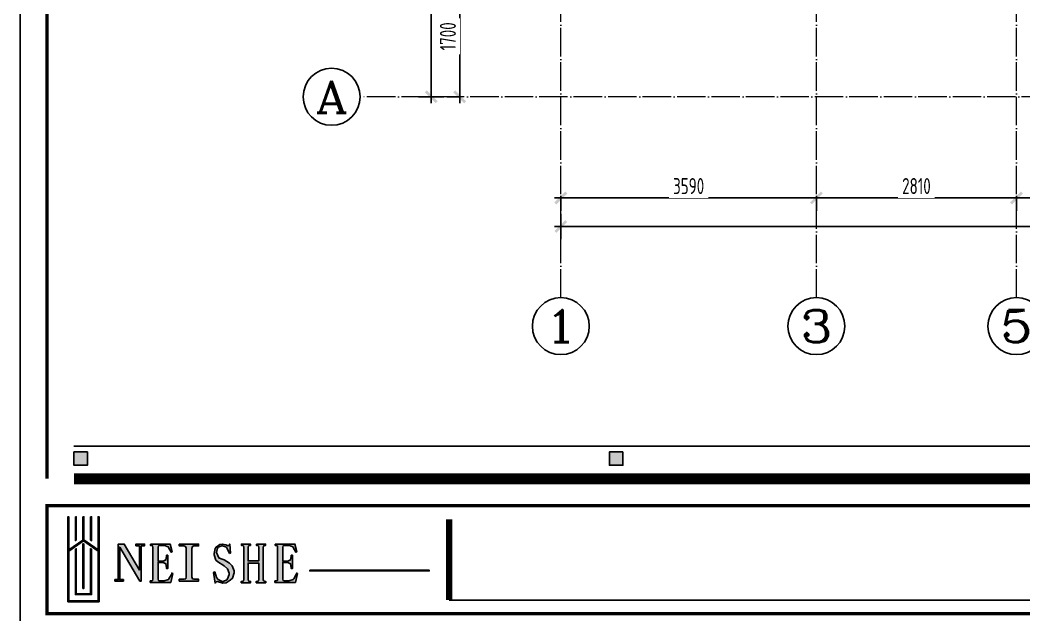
# Model space of a CAD drawing. Header units: inches. Extents: x -50945 to 250244, y -404780 to 18493.
# Drawn here: x 154892 to 168992, y -314517 to -306166 of the extents above; entities that cross this region are included whole.
import ezdxf
from ezdxf.enums import TextEntityAlignment as Align

# ---------------------------------------------------------------- set-up
doc = ezdxf.new("R2010")
doc.units = ezdxf.units.IN
doc.header["$MEASUREMENT"] = 0
doc.linetypes.add('DOTE', pattern=[2.42, 2, -0.2, 0.02, -0.2])
for name, color, linetype in [('15开关布置图-YJ', 2, 'Continuous'), ('AXIS', 1, 'Continuous'), ('AXIS_TEXT', 7, 'Continuous'), ('A图框', 7, 'Continuous'), ('D-ARCHI', 250, 'Continuous'), ('外标注', 50, 'Continuous')]:
    doc.layers.add(name, color=color, linetype=linetype)
doc.styles.add('_TCH_AXIS', font='COMPLEX', dxfattribs={"bigfont": 'GBCBIG'})
doc.styles.add('COMPLEX', font='COMPLEX')
doc.styles.add('HBA-DIMT', font='ARCHS.SHX', dxfattribs={"width": 0.8})
doc.dimstyles.new('HBA_40', dxfattribs={"dimscale": 50, "dimtxt": 2.5, "dimasz": 0.1, "dimexe": 2, "dimexo": 2.5, "dimgap": 0.6, "dimtad": 1, "dimdec": 0, "dimrnd": 5, "dimzin": 0, "dimtxsty": 'HBA-DIMT', "dimblk": 'HBA_DIMENSION_TICK', "dimblk1": 'HBA_DIMENSION_TICK', "dimblk2": 'HBA_DIMENSION_TICK', "dimcen": 0.125, "dimclrd": 44, "dimclre": 44, "dimclrt": 2, "dimadec": 0, "dimazin": 0, "dimtfac": 1, "dimtdec": 0, "dimtix": 1, "dimtmove": 1, "dimatfit": 3, "dimldrblk": 'HBA_Leader_Dot', "dimfxl": 0, "dimtvp": 1, "dimtfill": 1, "dimtolj": 1, "dimtzin": 0, "dimarcsym": 0})

# ---------------------------------------------------------------- blocks, each defined once
blk = doc.blocks.new('HBA_DIMENSION_TICK')
at = {"color": 0, "linetype": 'ByBlock'}
for p, q in [((-10, 0), (0, 0)), ((0, 0), (10, 0))]:
    blk.add_line(p, q, dxfattribs=at)
at = {"color": 50, "linetype": 'ByBlock'}
blk.add_solid([(-10, -7), (-7, -10), (7, 10), (10, 7)], dxfattribs=at)
blk = doc.blocks.new('*D537')
at = {"layer": 'Defpoints', "color": 0, "transparency": 16777216}
for p in [(162487, -308408), (166077, -308408), (166077, -308663)]:
    blk.add_point(p, dxfattribs=at)
at = {"layer": '外标注', "color": 44, "lineweight": -2, "transparency": 16777216}
for p, q in [((162487, -308633), (162487, -308843)), ((166077, -308633), (166077, -308843)), ((162496, -308663), (166068, -308663))]:
    blk.add_line(p, q, dxfattribs=at)
at = {"layer": '外标注', "color": 44, "lineweight": -2, "transparency": 16777216, "xscale": 9, "yscale": 9, "zscale": 9, "rotation": 180}
blk.add_blockref('HBA_DIMENSION_TICK', (162487, -308663), dxfattribs=at)
at = {"layer": '外标注', "color": 44, "lineweight": -2, "transparency": 16777216, "xscale": 9, "yscale": 9, "zscale": 9}
blk.add_blockref('HBA_DIMENSION_TICK', (166077, -308663), dxfattribs=at)
at = {"layer": '外标注', "color": 2, "transparency": 16777216, "insert": (164282, -308496), "char_height": 225, "attachment_point": 5, "style": 'HBA-DIMT', "bg_fill": 3, "box_fill_scale": 1.25, "bg_fill_color": 256, "bg_fill_true_color": 13158600, "bg_fill_transparency": 0}
blk.add_mtext('\\A1;3590', dxfattribs=at)
blk = doc.blocks.new('HBA_Leader_Dot')
at = {"color": 0, "linetype": 'ByBlock'}
blk.add_line((-5, 0), (-10, 0), dxfattribs=at)
at = {"color": 0, "linetype": 'ByBlock', "const_width": 5}
blk.add_lwpolyline([(-2.5, 0, 1), (2.5, 0, 1)], format="xyb", close=True, dxfattribs=at)
blk = doc.blocks.new('*D538')
at = {"layer": 'Defpoints', "color": 0, "transparency": 16777216}
for p in [(166077, -308408), (168887, -308408), (168887, -308663)]:
    blk.add_point(p, dxfattribs=at)
at = {"layer": '外标注', "color": 44, "lineweight": -2, "transparency": 16777216}
for p, q in [((166077, -308633), (166077, -308843)), ((168887, -308633), (168887, -308843)), ((166086, -308663), (168878, -308663))]:
    blk.add_line(p, q, dxfattribs=at)
at = {"layer": '外标注', "color": 44, "lineweight": -2, "transparency": 16777216, "xscale": 9, "yscale": 9, "zscale": 9, "rotation": 180}
blk.add_blockref('HBA_DIMENSION_TICK', (166077, -308663), dxfattribs=at)
at = {"layer": '外标注', "color": 44, "lineweight": -2, "transparency": 16777216, "xscale": 9, "yscale": 9, "zscale": 9}
blk.add_blockref('HBA_DIMENSION_TICK', (168887, -308663), dxfattribs=at)
at = {"layer": '外标注', "color": 2, "transparency": 16777216, "insert": (167482, -308496), "char_height": 225, "attachment_point": 5, "style": 'HBA-DIMT', "bg_fill": 3, "box_fill_scale": 1.25, "bg_fill_color": 256, "bg_fill_true_color": 13158600, "bg_fill_transparency": 0}
blk.add_mtext('\\A1;2810', dxfattribs=at)
blk = doc.blocks.new('*D539')
at = {"layer": 'Defpoints', "color": 0, "transparency": 16777216}
for p in [(168887, -308408), (170207, -308408), (170207, -308663)]:
    blk.add_point(p, dxfattribs=at)
at = {"layer": '外标注', "color": 44, "lineweight": -2, "transparency": 16777216}
for p, q in [((168887, -308633), (168887, -308843)), ((170207, -308633), (170207, -308843)), ((168896, -308663), (170198, -308663))]:
    blk.add_line(p, q, dxfattribs=at)
at = {"layer": '外标注', "color": 44, "lineweight": -2, "transparency": 16777216, "xscale": 9, "yscale": 9, "zscale": 9, "rotation": 180}
blk.add_blockref('HBA_DIMENSION_TICK', (168887, -308663), dxfattribs=at)
at = {"layer": '外标注', "color": 44, "lineweight": -2, "transparency": 16777216, "xscale": 9, "yscale": 9, "zscale": 9}
blk.add_blockref('HBA_DIMENSION_TICK', (170207, -308663), dxfattribs=at)
at = {"layer": '外标注', "color": 2, "transparency": 16777216, "insert": (169547, -308496), "char_height": 225, "attachment_point": 5, "style": 'HBA-DIMT', "bg_fill": 3, "box_fill_scale": 1.25, "bg_fill_color": 256, "bg_fill_true_color": 13158600, "bg_fill_transparency": 0}
blk.add_mtext('\\A1;1320', dxfattribs=at)
blk = doc.blocks.new('*D545')
at = {"layer": 'Defpoints', "color": 0, "transparency": 16777216}
for p in [(162487, -308663), (177187, -308663), (177187, -309063)]:
    blk.add_point(p, dxfattribs=at)
at = {"layer": '外标注', "color": 44, "lineweight": -2, "transparency": 16777216}
for p, q in [((162487, -308888), (162487, -309243)), ((177187, -308888), (177187, -309243)), ((162496, -309063), (177178, -309063))]:
    blk.add_line(p, q, dxfattribs=at)
at = {"layer": '外标注', "color": 44, "lineweight": -2, "transparency": 16777216, "xscale": 9, "yscale": 9, "zscale": 9, "rotation": 180}
blk.add_blockref('HBA_DIMENSION_TICK', (162487, -309063), dxfattribs=at)
at = {"layer": '外标注', "color": 44, "lineweight": -2, "transparency": 16777216, "xscale": 9, "yscale": 9, "zscale": 9}
blk.add_blockref('HBA_DIMENSION_TICK', (177187, -309063), dxfattribs=at)
at = {"layer": '外标注', "color": 2, "transparency": 16777216, "insert": (169837, -308896), "char_height": 225, "attachment_point": 5, "style": 'HBA-DIMT', "bg_fill": 3, "box_fill_scale": 1.25, "bg_fill_color": 256, "bg_fill_true_color": 13158600, "bg_fill_transparency": 0}
blk.add_mtext('\\A1;14700', dxfattribs=at)
blk = doc.blocks.new('*D556')
at = {"layer": 'Defpoints', "color": 0, "transparency": 16777216}
for p in [(161067, -305545), (161268, -305545), (161268, -307243)]:
    blk.add_point(p, dxfattribs=at)
at = {"layer": '外标注', "color": 44, "lineweight": -2, "transparency": 16777216}
for p, q in [((161067, -305545), (160887, -305545)), ((161067, -307234), (161067, -305554)), ((161067, -307243), (160887, -307243))]:
    blk.add_line(p, q, dxfattribs=at)
at = {"layer": '外标注', "color": 44, "lineweight": -2, "transparency": 16777216, "xscale": 9, "yscale": 9, "zscale": 9}
for p, rotation in [((161067, -305545), 90), ((161067, -307243), 270)]:
    blk.add_blockref('HBA_DIMENSION_TICK', p, dxfattribs=dict(at, rotation=rotation))
at = {"layer": '外标注', "color": 2, "transparency": 16777216, "insert": (160901, -306394), "char_height": 225, "attachment_point": 5, "rotation": 90, "style": 'HBA-DIMT', "bg_fill": 3, "box_fill_scale": 1.25, "bg_fill_color": 256, "bg_fill_true_color": 13158600, "bg_fill_transparency": 0}
blk.add_mtext('\\A1;1700', dxfattribs=at)
blk = doc.blocks.new('*D560')
at = {"layer": 'Defpoints', "color": 0, "transparency": 16777216}
for p in [(160667, -297934), (161067, -297934), (161067, -307243)]:
    blk.add_point(p, dxfattribs=at)
at = {"layer": '外标注', "color": 44, "lineweight": -2, "transparency": 16777216}
for p, q in [((160842, -297934), (160487, -297934)), ((160667, -307234), (160667, -297943)), ((160842, -307243), (160487, -307243))]:
    blk.add_line(p, q, dxfattribs=at)
at = {"layer": '外标注', "color": 44, "lineweight": -2, "transparency": 16777216, "xscale": 9, "yscale": 9, "zscale": 9}
for p, rotation in [((160667, -297934), 90), ((160667, -307243), 270)]:
    blk.add_blockref('HBA_DIMENSION_TICK', p, dxfattribs=dict(at, rotation=rotation))
at = {"layer": '外标注', "color": 2, "transparency": 16777216, "insert": (160501, -302589), "char_height": 225, "attachment_point": 5, "rotation": 90, "style": 'HBA-DIMT', "bg_fill": 3, "box_fill_scale": 1.25, "bg_fill_color": 256, "bg_fill_true_color": 13158600, "bg_fill_transparency": 0}
blk.add_mtext('\\A1;9310', dxfattribs=at)
blk = doc.blocks.new('_AXISO')
blk.add_circle((0, 0), 0.5)
at = {"layer": 'AXIS_TEXT', "style": 'COMPLEX', "width": 1.041667}
blk.add_attdef('A', text='', height=0.56, dxfattribs=at).set_placement((-0.25, -0.28), (0.25, -0.28), align=Align.FIT)
blk = doc.blocks.new('gegwe')
h = blk.add_hatch(color=9)
h.paths.add_polyline_path([(189652, -49616), (189652, -49028), (189629, -49028), (189629, -49617), (189269, -49867), (189269, -49028), (189267, -49028), (189246, -49028), (189246, -51182), (190039, -51182), (190039, -49027), (190014, -49027), (190014, -49865), (190014, -49868)])
h.paths.add_polyline_path([(190014, -49898), (190014, -51161), (189269, -51161), (189269, -49898), (189642, -49636)], flags=16)
h.paths.add_polyline_path([(189641, -49706), (189653, -49716), (189653, -50844), (189629, -50844), (189629, -49716)], flags=0)
h.paths.add_polyline_path([(189825, -49834), (189847, -49852), (189847, -51000), (189439, -51000), (189439, -49849), (189461, -49834), (189461, -50979), (189825, -50979)], flags=0)
h.paths.add_polyline_path([(189439, -49636), (189459, -49620), (189459, -49028), (189439, -49028)], flags=17)
h.paths.add_polyline_path([(189822, -49620), (189847, -49637), (189847, -49027), (189822, -49027)])
at = {"color": 9}
for points in [[(189267, -49028), (189246, -49028), (189246, -51182), (190039, -51182), (190039, -49027), (190014, -49027), (190014, -49865), (190014, -49868)], [(189269, -49867), (189269, -49028), (189267, -49028)], [(189269, -49867), (189629, -49617), (189629, -49028)], [(189439, -49028), (189459, -49028), (189459, -49620), (189439, -49636), (189439, -49028)], [(189629, -49028), (189650, -49028), (189652, -49028), (189652, -49616), (190014, -49868)], [(190014, -49898), (189642, -49636), (189269, -49898)], [(190014, -49898), (190014, -51161), (189269, -51161), (189269, -49898)], [(189439, -49849), (189439, -51000), (189847, -51000), (189847, -49852), (189825, -49834), (189825, -50979), (189461, -50979), (189461, -49834), (189461, -49834), (189439, -49849)], [(189641, -49706), (189653, -49716), (189653, -50844), (189629, -50844), (189629, -49716), (189641, -49706)]]:
    blk.add_lwpolyline(points, dxfattribs=at)
blk.add_lwpolyline([(189822, -49027), (189842, -49027), (189847, -49027), (189847, -49637), (189822, -49620), (189822, -49027)], close=True, dxfattribs=at)
blk = doc.blocks.new('gegeg')
at = {"layer": 'A图框'}
h = blk.add_hatch(color=256, dxfattribs=at)
h.dxf.hatch_style = 1
h.paths.add_polyline_path([(133887, -57733), (134062, -57733), (134062, -57558), (133887, -57558)])
h = blk.add_hatch(color=256, dxfattribs=at)
h.dxf.hatch_style = 1
h.paths.add_polyline_path([(140844, -57733), (141019, -57733), (141019, -57558), (140844, -57558)])
for points in [[(134739, -58777), (134739, -59093), (134540, -58756), (134463, -58756), (134463, -59217), (134420, -59217), (134420, -59237), (134529, -59237), (134529, -59217), (134483, -59217), (134483, -58794), (134745, -59237), (134761, -59237), (134761, -58777), (134804, -58777), (134804, -58756), (134693, -58756), (134693, -58777)], [(134914, -59212), (134909, -59229), (134893, -59235), (134879, -59235), (134879, -59253), (135145, -59253), (135170, -59139), (135158, -59133), (135153, -59151), (135121, -59209), (135116, -59214), (135061, -59235), (135000, -59235), (134986, -59229), (134980, -59212), (134980, -58994), (135047, -58994), (135082, -59011), (135091, -59061), (135091, -59073), (135105, -59073), (135105, -58901), (135091, -58901), (135091, -58919), (135082, -58962), (135047, -58977), (134980, -58977), (134980, -58796), (134986, -58779), (135000, -58774), (135065, -58773), (135114, -58794), (135151, -58861), (135163, -58855), (135137, -58756), (134881, -58756), (134881, -58773), (134893, -58773), (134909, -58779), (134914, -58797)], [(135417, -58811), (135426, -58787), (135445, -58779), (135506, -58779), (135506, -58756), (135256, -58756), (135256, -58779), (135317, -58779), (135338, -58787), (135344, -58810), (135344, -59182), (135339, -59205), (135316, -59213), (135256, -59213), (135256, -59237), (135506, -59237), (135506, -59213), (135446, -59213), (135427, -59206), (135417, -59182)], [(135837, -59038), (135882, -59078), (135903, -59132), (135902, -59152), (135881, -59208), (135872, -59220), (135825, -59243), (135813, -59242), (135761, -59214), (135741, -59189), (135716, -59118), (135702, -59123), (135721, -59263), (135737, -59248), (135751, -59243), (135823, -59263), (135863, -59257), (135916, -59223), (135949, -59199), (135968, -59131), (135971, -59105), (135945, -59040), (135909, -59002), (135837, -58960), (135798, -58947), (135768, -58935), (135738, -58864), (135753, -58809), (135762, -58797), (135809, -58778), (135816, -58777), (135869, -58797), (135880, -58811), (135910, -58880), (135922, -58873), (135912, -58756), (135903, -58771), (135889, -58777), (135860, -58765), (135816, -58756), (135782, -58762), (135736, -58794), (135724, -58813), (135707, -58877), (135707, -58896), (135730, -58964), (135755, -58986)], [(136289, -59003), (136289, -59216), (136284, -59234), (136268, -59240), (136256, -59240), (136256, -59258), (136379, -59258), (136379, -59240), (136367, -59240), (136353, -59234), (136346, -59218), (136346, -58797), (136353, -58780), (136367, -58774), (136377, -58774), (136377, -58756), (136258, -58756), (136258, -58774), (136268, -58774), (136284, -58780), (136289, -58797), (136289, -58975), (136150, -58975), (136150, -58797), (136157, -58780), (136172, -58774), (136180, -58774), (136180, -58756), (136062, -58756), (136062, -58774), (136072, -58774), (136088, -58780), (136093, -58797), (136093, -59216), (136088, -59234), (136072, -59240), (136060, -59240), (136060, -59258), (136183, -59258), (136183, -59240), (136171, -59240), (136157, -59235), (136150, -59217), (136150, -59003)], [(136534, -59212), (136530, -59229), (136514, -59235), (136499, -59235), (136499, -59253), (136765, -59253), (136791, -59139), (136779, -59133), (136774, -59151), (136742, -59209), (136736, -59214), (136681, -59235), (136621, -59235), (136607, -59229), (136600, -59212), (136600, -58994), (136667, -58994), (136702, -59011), (136711, -59061), (136711, -59073), (136725, -59073), (136725, -58901), (136711, -58901), (136711, -58919), (136702, -58962), (136668, -58977), (136600, -58977), (136600, -58796), (136606, -58779), (136620, -58774), (136686, -58773), (136734, -58794), (136771, -58861), (136783, -58855), (136758, -58756), (136502, -58756), (136502, -58773), (136513, -58773), (136530, -58779), (136534, -58797)], [(138503, -59104), (138503, -59096), (136951, -59096), (136951, -59104)]]:
    blk.add_hatch(color=256, dxfattribs=at).paths.add_polyline_path(points)
for p, q in [((133887, -57482), (161887, -57482)), ((138761, -59483), (146834, -59483))]:
    blk.add_line(p, q, dxfattribs=at)
for points in [[(162587, -39218), (162587, -60008), (133187, -60008), (133187, -39218)], [(134062, -57558), (133887, -57558), (133887, -57733), (134062, -57733)], [(141019, -57558), (140844, -57558), (140844, -57733), (141019, -57733)], [(134739, -58777), (134739, -59093), (134540, -58756), (134463, -58756), (134463, -59217), (134420, -59217), (134420, -59237), (134529, -59237), (134529, -59217), (134483, -59217), (134483, -58794), (134745, -59237), (134761, -59237), (134761, -58777), (134804, -58777), (134804, -58756), (134693, -58756), (134693, -58777), (134739, -58777)], [(135256, -58756), (135506, -58756), (135506, -58779), (135445, -58779), (135426, -58787), (135417, -58811), (135417, -59182), (135427, -59206), (135446, -59213), (135506, -59213), (135506, -59237), (135256, -59237), (135256, -59213), (135316, -59213), (135339, -59205), (135344, -59182), (135344, -58810), (135338, -58787), (135317, -58779), (135256, -58779), (135256, -58756)], [(136951, -59096), (138503, -59096), (138503, -59104), (136951, -59104)]]:
    blk.add_lwpolyline(points, close=True, dxfattribs=at)
for points, const_width in [([(133537, -57908), (133537, -42755)], 42), ([(161887, -57908), (133887, -57908)], 140), ([(138761, -58433), (138761, -59483)], 84)]:
    blk.add_lwpolyline(points, dxfattribs=dict(at, const_width=const_width))
at = {"layer": 'A图框', "const_width": 42}
blk.add_lwpolyline([(133537, -58258), (162237, -58258), (162237, -59658), (133537, -59658)], close=True, dxfattribs=at)
at = {"layer": 'A图框'}
for points in [[(134882, -58756), (135137, -58756), (135163, -58855), (135151, -58861), (135116, -58798), (135112, -58793), (135065, -58773), (135000, -58774), (134986, -58779), (134980, -58796), (134980, -58977), (135047, -58977), (135082, -58962), (135091, -58919), (135091, -58901), (135105, -58901), (135105, -59073), (135091, -59073), (135091, -59061), (135082, -59011), (135047, -58994), (134980, -58994), (134980, -59212), (134986, -59229), (135000, -59235), (135061, -59235), (135116, -59214), (135121, -59209), (135153, -59151), (135158, -59133), (135170, -59139), (135145, -59253), (134879, -59253), (134879, -59235), (134893, -59235), (134909, -59229), (134914, -59212), (134914, -58797), (134909, -58779), (134893, -58773), (134881, -58773), (134881, -58756)], [(135910, -58880), (135922, -58873), (135912, -58756), (135903, -58771), (135889, -58777), (135860, -58765), (135816, -58756), (135782, -58762), (135736, -58794), (135724, -58813), (135707, -58877), (135707, -58896), (135730, -58964), (135755, -58986), (135837, -59038), (135882, -59078), (135903, -59132), (135902, -59152), (135881, -59208), (135872, -59220), (135825, -59243), (135813, -59242), (135761, -59214), (135741, -59189), (135716, -59118), (135702, -59123), (135721, -59263), (135737, -59248), (135751, -59243), (135823, -59263), (135863, -59257), (135916, -59223), (135949, -59199), (135968, -59131), (135971, -59105), (135945, -59040), (135909, -59002), (135837, -58960), (135798, -58947), (135768, -58935), (135738, -58864), (135753, -58809), (135762, -58797), (135809, -58778), (135816, -58777), (135869, -58797), (135880, -58811), (135910, -58880)], [(136258, -58756), (136377, -58756), (136377, -58774), (136367, -58774), (136353, -58780), (136346, -58797), (136346, -59218), (136353, -59234), (136367, -59240), (136379, -59240), (136379, -59258), (136256, -59258), (136256, -59240), (136268, -59240), (136284, -59234), (136289, -59216), (136289, -59003), (136150, -59003), (136150, -59217), (136157, -59235), (136171, -59240), (136183, -59240), (136183, -59258), (136060, -59258), (136060, -59240), (136072, -59240), (136088, -59234), (136093, -59216), (136093, -58797), (136088, -58780), (136072, -58774), (136062, -58774), (136062, -58756), (136180, -58756), (136180, -58774), (136172, -58774), (136157, -58780), (136150, -58797), (136150, -58975), (136289, -58975), (136289, -58797), (136284, -58780), (136268, -58774), (136258, -58774), (136258, -58756)], [(136502, -58756), (136758, -58756), (136783, -58855), (136771, -58861), (136736, -58798), (136732, -58793), (136686, -58773), (136620, -58774), (136606, -58779), (136600, -58796), (136600, -58977), (136668, -58977), (136702, -58962), (136711, -58919), (136711, -58901), (136725, -58901), (136725, -59073), (136711, -59073), (136711, -59061), (136702, -59011), (136667, -58994), (136600, -58994), (136600, -59212), (136607, -59229), (136621, -59235), (136681, -59235), (136736, -59214), (136742, -59209), (136774, -59151), (136779, -59133), (136791, -59139), (136765, -59253), (136499, -59253), (136499, -59235), (136514, -59235), (136530, -59229), (136534, -59212), (136534, -58797), (136530, -58779), (136513, -58773), (136502, -58773), (136502, -58756)]]:
    blk.add_lwpolyline(points, dxfattribs=at)
at = {"layer": '15开关布置图-YJ', "color": 2, "xscale": 0.5119999999988067, "yscale": 0.5119999999988067, "zscale": 0.5119999999988067}
blk.add_blockref('gegwe', (36914, -33299), dxfattribs=at)

msp = doc.modelspace()

# ---------------------------------------------------------------- block references
at = {"layer": 'AXIS'}
ref = msp.add_blockref('_AXISO', (159267.27, -307242.84), dxfattribs=dict(at, xscale=800, yscale=800, zscale=800))
ref.add_attrib('A', 'A', dxfattribs={"layer": 'AXIS_TEXT', "height": 452.55, "style": '_TCH_AXIS', "width": 1.166667}).set_placement((159041, -307469.12), (159493.54, -307469.12), align=Align.FIT)
ref = msp.add_blockref('_AXISO', (162487.07, -310462.84), dxfattribs=dict(at, xscale=800, yscale=800, zscale=800))
ref.add_attrib('A', '1', dxfattribs={"layer": 'AXIS_TEXT', "height": 452.55, "style": '_TCH_AXIS', "width": 2.333333}).set_placement((162260.79, -310689.12), (162713.34, -310689.12), align=Align.FIT)
ref = msp.add_blockref('_AXISO', (166076.77, -310462.84), dxfattribs=dict(at, xscale=800, yscale=800, zscale=800))
ref.add_attrib('A', '3', dxfattribs={"layer": 'AXIS_TEXT', "height": 452.55, "style": '_TCH_AXIS', "width": 1.5}).set_placement((165850.49, -310689.12), (166303.04, -310689.12), align=Align.FIT)
ref = msp.add_blockref('_AXISO', (168886.77, -310462.84), dxfattribs=dict(at, xscale=800, yscale=800, zscale=800))
ref.add_attrib('A', '5', dxfattribs={"layer": 'AXIS_TEXT', "height": 452.55, "style": '_TCH_AXIS', "width": 1.5}).set_placement((168660.49, -310689.12), (169113.04, -310689.12), align=Align.FIT)

# ---------------------------------------------------------------- dimensions: what is measured, and where the dimension line sits
at = {"layer": '外标注'}
dim = msp.add_linear_dim(base=(161067.07, -305544.51), p1=(161268.23, -307242.84), p2=(161268.23, -305544.51), angle=270, dimstyle='HBA_40', override={"dimscale": 90, "dimfxl": 200, "dimfxlon": 1}, dxfattribs=at)
dim.commit()
dim.dimension.update_dxf_attribs({"geometry": '*D556', "text_midpoint": (160900.57, -306393.68)})
dim = msp.add_linear_dim(base=(166076.77, -308662.84), p1=(162487.07, -308407.8), p2=(166076.77, -308407.8), dimstyle='HBA_40', override={"dimscale": 90, "dimfxl": 200, "dimfxlon": 1}, dxfattribs=at)
dim.commit()
dim.dimension.update_dxf_attribs({"geometry": '*D537', "text_midpoint": (164281.92, -308496.34)})

# ---------------------------------------------------------------- next in the draw order: dimensions: what is measured, and where the dimension line sits
dim = msp.add_linear_dim(base=(160667.07, -297934.27), p1=(161067.07, -307242.84), p2=(161067.07, -297934.27), angle=90, dimstyle='HBA_40', override={"dimscale": 90, "dimfxl": 200, "dimfxlon": 1}, dxfattribs=at)
dim.commit()
dim.dimension.update_dxf_attribs({"geometry": '*D560', "text_midpoint": (160500.57, -302588.55)})
dim = msp.add_linear_dim(base=(168886.77, -308662.84), p1=(166076.77, -308407.8), p2=(168886.77, -308407.8), dimstyle='HBA_40', override={"dimscale": 90, "dimfxl": 200, "dimfxlon": 1}, dxfattribs=at)
dim.commit()
dim.dimension.update_dxf_attribs({"geometry": '*D538', "text_midpoint": (167481.77, -308496.34)})

# ---------------------------------------------------------------- next in the draw order: linework, layer by layer
at = {"layer": 'D-ARCHI', "color": 251, "linetype": 'DOTE', "lineweight": 5, "ltscale": 200}
msp.add_line((180007.07, -307242.84), (159679.81, -307242.84), dxfattribs=at)

# ---------------------------------------------------------------- next in the draw order: dimensions: what is measured, and where the dimension line sits
at = {"layer": '外标注'}
dim = msp.add_linear_dim(base=(170206.77, -308662.84), p1=(168886.77, -308407.8), p2=(170206.77, -308407.8), dimstyle='HBA_40', override={"dimscale": 90, "dimfxl": 200, "dimfxlon": 1}, dxfattribs=at)
dim.commit()
dim.dimension.update_dxf_attribs({"geometry": '*D539', "text_midpoint": (169546.77, -308496.34)})

# ---------------------------------------------------------------- next in the draw order: dimensions: what is measured, and where the dimension line sits
dim = msp.add_linear_dim(base=(177187.07, -309062.84), p1=(162487.07, -308662.84), p2=(177187.07, -308662.84), dimstyle='HBA_40', override={"dimscale": 90, "dimfxl": 200, "dimfxlon": 1}, dxfattribs=at)
dim.commit()
dim.dimension.update_dxf_attribs({"geometry": '*D545', "text_midpoint": (169837.07, -308896.34)})

# ---------------------------------------------------------------- next in the draw order: linework, layer by layer
at = {"layer": 'D-ARCHI', "color": 251, "linetype": 'DOTE', "lineweight": 5, "ltscale": 200}
for p, q in [((162487.07, -310062.84), (162487.07, -295114.27)), ((166076.77, -310062.84), (166076.77, -303734.51)), ((168886.77, -310062.84), (168886.77, -303734.51))]:
    msp.add_line(p, q, dxfattribs=at)

# ---------------------------------------------------------------- next in the draw order: block references
at = {"layer": '15开关布置图-YJ', "color": 2, "xscale": 1.081091401797356, "yscale": 1.081091401797356, "zscale": 1.081091401797356}
msp.add_blockref('gegeg', (10904.09, -250002.3), dxfattribs=at)

doc.saveas('drawing.dxf')
